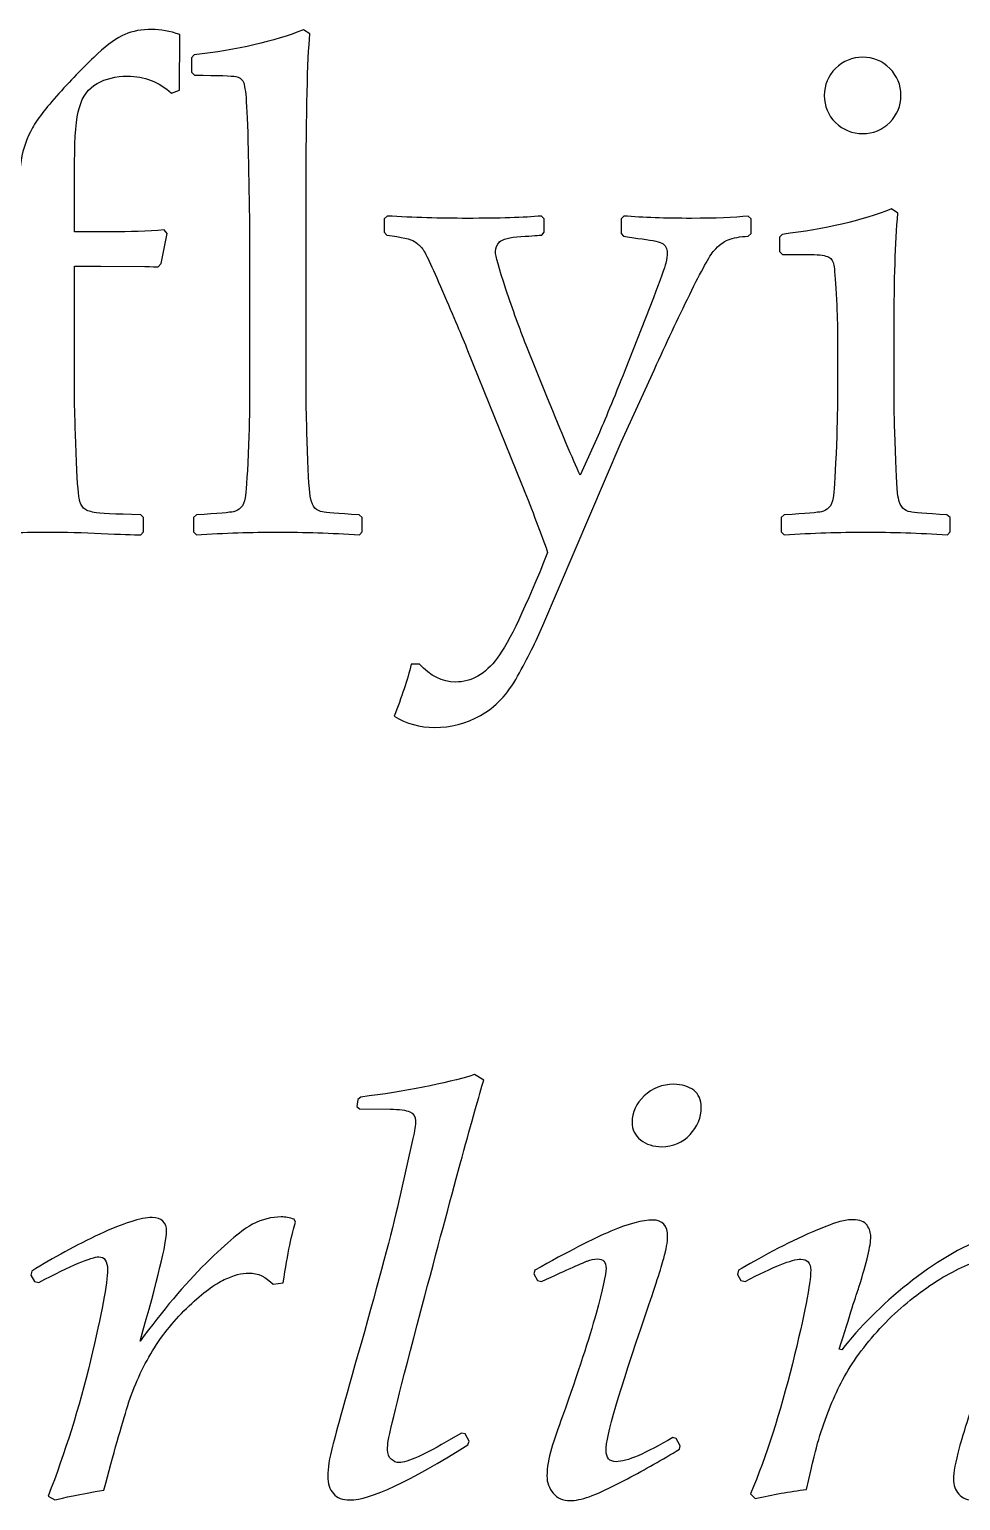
# Model space of a CAD drawing. Header units: millimetres. Extents: x -130 to 142, y -87 to 88.
# Drawn here: x 47.44 to 69.57, y 53.11 to 88.07 of the extents above; entities that cross this region are included whole.
import ezdxf

# ---------------------------------------------------------------- set-up
doc = ezdxf.new("R2010")
doc.units = ezdxf.units.MM
doc.header["$MEASUREMENT"] = 0
doc.layers.add('21', color=7, linetype='Continuous')

msp = doc.modelspace()

# ---------------------------------------------------------------- linework, layer by layer
at = {"layer": '21', "color": 250}
for points, knots in [([(50.0845, 76.5345), (50.0845, 76.5345), (50.1478, 76.4712), (50.1478, 76.4712), (50.1478, 76.4712), (50.1478, 76.4712), (50.1478, 76.1329), (50.1478, 76.1329), (50.1478, 76.1329), (50.1478, 76.1329), (50.0845, 76.0613), (50.0845, 76.0613), (50.0845, 76.0613), (49.9167, 76.0613), (49.6031, 76.0696), (49.141, 76.0916), (49.141, 76.0916), (48.7201, 76.1136), (48.2882, 76.1246), (47.8425, 76.1246), (47.8425, 76.1246), (47.2621, 76.1246), (46.6156, 76.1026), (45.9004, 76.0613), (45.9004, 76.0613), (45.9004, 76.0613), (45.8371, 76.1329), (45.8371, 76.1329), (45.8371, 76.1329), (45.8371, 76.1329), (45.8371, 76.4712), (45.8371, 76.4712), (45.8371, 76.4712), (45.8371, 76.4712), (45.9004, 76.5345), (45.9004, 76.5345), (45.9004, 76.5345), (46.4203, 76.5675), (46.7174, 76.5923), (46.7862, 76.6088), (46.7862, 76.6088), (46.8577, 76.6253), (46.9155, 76.6583), (46.965, 76.7078), (46.965, 76.7078), (47.0118, 76.7601), (47.0475, 76.8371), (47.064, 76.9416), (47.064, 76.9416), (47.0833, 77.0462), (47.1053, 77.3928), (47.1301, 77.9815), (47.1301, 77.9815), (47.1548, 78.5702), (47.1658, 79.0158), (47.1658, 79.3156), (47.1658, 79.3156), (47.1658, 79.3156), (47.1658, 82.4269), (47.1658, 82.4269), (47.1658, 82.4269), (47.1658, 82.4269), (46.126, 82.3719), (46.126, 82.3719), (46.126, 82.3719), (46.126, 82.3719), (46.0545, 82.4352), (46.0545, 82.4352), (46.0545, 82.4352), (46.0545, 82.4352), (46.0545, 82.636), (46.0545, 82.636), (46.0545, 82.636), (46.0545, 82.636), (46.1095, 82.7185), (46.1095, 82.7185), (46.1095, 82.7185), (46.1095, 82.7185), (47.1658, 83.2577), (47.1658, 83.2577), (47.1658, 83.2577), (47.1658, 83.2577), (47.1658, 83.7418), (47.1658, 83.7418), (47.1658, 83.7418), (47.1658, 84.2783), (47.1906, 84.6854), (47.2373, 84.9605), (47.2373, 84.9605), (47.2869, 85.2383), (47.3776, 85.4942), (47.5069, 85.728), (47.5069, 85.728), (47.639, 85.9618), (47.87, 86.2562), (48.1974, 86.6138), (48.1974, 86.6138), (48.5248, 86.9714), (48.8136, 87.263), (49.0584, 87.4913), (49.0584, 87.4913), (49.306, 87.7196), (49.5206, 87.8737), (49.7049, 87.9507), (49.7049, 87.9507), (49.8865, 88.0305), (50.101, 88.069), (50.3486, 88.069), (50.3486, 88.069), (50.5522, 88.069), (50.775, 88.0277), (51.0088, 87.948), (51.0088, 87.948), (51.0088, 87.948), (51.0033, 86.6248), (51.0033, 86.6248), (51.0033, 86.6248), (51.0033, 86.6248), (50.8163, 86.5533), (50.8163, 86.5533), (50.8163, 86.5533), (50.5164, 86.8228), (50.167, 86.9576), (49.7682, 86.9576), (49.7682, 86.9576), (49.4903, 86.9576), (49.2482, 86.8999), (49.0447, 86.7843), (49.0447, 86.7843), (48.8384, 86.6688), (48.7008, 86.479), (48.6238, 86.2177), (48.6238, 86.2177), (48.5495, 85.9591), (48.511, 85.5272), (48.511, 84.9247), (48.511, 84.9247), (48.511, 84.9247), (48.511, 83.2577), (48.511, 83.2577), (48.511, 83.2577), (48.511, 83.2577), (49.3748, 83.2577), (49.3748, 83.2577), (49.3748, 83.2577), (49.8204, 83.2577), (50.2413, 83.2742), (50.6402, 83.3044), (50.6402, 83.3044), (50.6402, 83.3044), (50.7117, 83.2164), (50.7117, 83.2164), (50.7117, 83.2164), (50.7117, 83.2164), (50.5659, 82.5067), (50.5659, 82.5067), (50.5659, 82.5067), (50.5659, 82.5067), (50.4944, 82.4269), (50.4944, 82.4269), (50.4944, 82.4269), (50.3321, 82.4324), (50.2276, 82.4352), (50.1808, 82.4352), (50.1808, 82.4352), (50.1808, 82.4352), (49.1327, 82.4434), (49.1327, 82.4434), (49.1327, 82.4434), (49.1327, 82.4434), (48.511, 82.4434), (48.511, 82.4434), (48.511, 82.4434), (48.511, 82.4434), (48.511, 79.1946), (48.511, 79.1946), (48.511, 79.1946), (48.511, 79.024), (48.5248, 78.6307), (48.5468, 78.0145), (48.5468, 78.0145), (48.5715, 77.3983), (48.5963, 77.0379), (48.6155, 76.9306), (48.6155, 76.9306), (48.6375, 76.8233), (48.6733, 76.7463), (48.7256, 76.6968), (48.7256, 76.6968), (48.7751, 76.6473), (48.8604, 76.6143), (48.9759, 76.5923), (48.9759, 76.5923), (49.0914, 76.5702), (49.4601, 76.551), (50.0845, 76.5345)], [0, 0, 0, 0, 0.02, 0.02, 0.02, 0.02, 0.04, 0.04, 0.04, 0.04, 0.06, 0.06, 0.06, 0.06, 0.08, 0.08, 0.08, 0.08, 0.1, 0.1, 0.1, 0.1, 0.12, 0.12, 0.12, 0.12, 0.14, 0.14, 0.14, 0.14, 0.16, 0.16, 0.16, 0.16, 0.18, 0.18, 0.18, 0.18, 0.2, 0.2, 0.2, 0.2, 0.22, 0.22, 0.22, 0.22, 0.24, 0.24, 0.24, 0.24, 0.26, 0.26, 0.26, 0.26, 0.28, 0.28, 0.28, 0.28, 0.3, 0.3, 0.3, 0.3, 0.32, 0.32, 0.32, 0.32, 0.34, 0.34, 0.34, 0.34, 0.36, 0.36, 0.36, 0.36, 0.38, 0.38, 0.38, 0.38, 0.4, 0.4, 0.4, 0.4, 0.42, 0.42, 0.42, 0.42, 0.44, 0.44, 0.44, 0.44, 0.46, 0.46, 0.46, 0.46, 0.48, 0.48, 0.48, 0.48, 0.5, 0.5, 0.5, 0.5, 0.52, 0.52, 0.52, 0.52, 0.54, 0.54, 0.54, 0.54, 0.56, 0.56, 0.56, 0.56, 0.58, 0.58, 0.58, 0.58, 0.6, 0.6, 0.6, 0.6, 0.62, 0.62, 0.62, 0.62, 0.64, 0.64, 0.64, 0.64, 0.66, 0.66, 0.66, 0.66, 0.68, 0.68, 0.68, 0.68, 0.7, 0.7, 0.7, 0.7, 0.72, 0.72, 0.72, 0.72, 0.74, 0.74, 0.74, 0.74, 0.76, 0.76, 0.76, 0.76, 0.78, 0.78, 0.78, 0.78, 0.8, 0.8, 0.8, 0.8, 0.82, 0.82, 0.82, 0.82, 0.84, 0.84, 0.84, 0.84, 0.86, 0.86, 0.86, 0.86, 0.88, 0.88, 0.88, 0.88, 0.9, 0.9, 0.9, 0.9, 0.92, 0.92, 0.92, 0.92, 0.94, 0.94, 0.94, 0.94, 0.96, 0.96, 0.96, 0.96, 1, 1, 1, 1]), ([(53.9523, 88.0608), (53.9523, 88.0608), (54.1036, 87.9645), (54.1036, 87.9645), (54.1036, 87.9645), (54.0458, 87.3455), (54.0156, 86.1076), (54.0156, 84.248), (54.0156, 84.248), (54.0156, 84.248), (54.0156, 79.1946), (54.0156, 79.1946), (54.0156, 79.1946), (54.0156, 79.0763), (54.0266, 78.6967), (54.0486, 78.0557), (54.0486, 78.0557), (54.0706, 77.412), (54.0926, 77.0379), (54.1173, 76.9306), (54.1173, 76.9306), (54.1421, 76.8233), (54.1779, 76.7463), (54.2246, 76.6968), (54.2246, 76.6968), (54.2741, 76.6473), (54.3319, 76.617), (54.4034, 76.6033), (54.4034, 76.6033), (54.4722, 76.5895), (54.7638, 76.5675), (55.2727, 76.5345), (55.2727, 76.5345), (55.2727, 76.5345), (55.347, 76.4712), (55.347, 76.4712), (55.347, 76.4712), (55.347, 76.4712), (55.347, 76.1329), (55.347, 76.1329), (55.347, 76.1329), (55.347, 76.1329), (55.281, 76.0613), (55.281, 76.0613), (55.281, 76.0613), (54.6098, 76.1026), (53.9633, 76.1246), (53.3388, 76.1246), (53.3388, 76.1246), (52.7199, 76.1246), (52.0762, 76.1026), (51.405, 76.0613), (51.405, 76.0613), (51.405, 76.0613), (51.3334, 76.1329), (51.3334, 76.1329), (51.3334, 76.1329), (51.3334, 76.1329), (51.3334, 76.4712), (51.3334, 76.4712), (51.3334, 76.4712), (51.3334, 76.4712), (51.405, 76.5345), (51.405, 76.5345), (51.405, 76.5345), (51.9249, 76.5675), (52.2192, 76.5923), (52.288, 76.6088), (52.288, 76.6088), (52.354, 76.6253), (52.4145, 76.6583), (52.464, 76.7078), (52.464, 76.7078), (52.5163, 76.7601), (52.5493, 76.8371), (52.5686, 76.9416), (52.5686, 76.9416), (52.5878, 77.0462), (52.6098, 77.3928), (52.6346, 77.9815), (52.6346, 77.9815), (52.6594, 78.5702), (52.6704, 79.0158), (52.6704, 79.3156), (52.6704, 79.3156), (52.6704, 79.3156), (52.6704, 83.4915), (52.6704, 83.4915), (52.6704, 83.4915), (52.6704, 83.4915), (52.6374, 85.1998), (52.6374, 85.1998), (52.6374, 85.1998), (52.6209, 85.7968), (52.6043, 86.2094), (52.5851, 86.4405), (52.5851, 86.4405), (52.5658, 86.6716), (52.5411, 86.8091), (52.5081, 86.8504), (52.5081, 86.8504), (52.4778, 86.8944), (52.42, 86.9274), (52.3403, 86.9494), (52.3403, 86.9494), (52.2577, 86.9686), (51.9331, 86.9797), (51.3637, 86.9797), (51.3637, 86.9797), (51.3637, 86.9797), (51.2922, 87.0539), (51.2922, 87.0539), (51.2922, 87.0539), (51.2922, 87.0539), (51.2922, 87.3923), (51.2922, 87.3923), (51.2922, 87.3923), (51.2922, 87.3923), (51.3554, 87.4638), (51.3554, 87.4638), (51.3554, 87.4638), (52.3815, 87.5821), (53.2481, 87.7802), (53.9523, 88.0608)], [0, 0, 0, 0, 0.03125, 0.03125, 0.03125, 0.03125, 0.0625, 0.0625, 0.0625, 0.0625, 0.09375, 0.09375, 0.09375, 0.09375, 0.125, 0.125, 0.125, 0.125, 0.15625, 0.15625, 0.15625, 0.15625, 0.1875, 0.1875, 0.1875, 0.1875, 0.21875, 0.21875, 0.21875, 0.21875, 0.25, 0.25, 0.25, 0.25, 0.28125, 0.28125, 0.28125, 0.28125, 0.3125, 0.3125, 0.3125, 0.3125, 0.34375, 0.34375, 0.34375, 0.34375, 0.375, 0.375, 0.375, 0.375, 0.40625, 0.40625, 0.40625, 0.40625, 0.4375, 0.4375, 0.4375, 0.4375, 0.46875, 0.46875, 0.46875, 0.46875, 0.5, 0.5, 0.5, 0.5, 0.53125, 0.53125, 0.53125, 0.53125, 0.5625, 0.5625, 0.5625, 0.5625, 0.59375, 0.59375, 0.59375, 0.59375, 0.625, 0.625, 0.625, 0.625, 0.65625, 0.65625, 0.65625, 0.65625, 0.6875, 0.6875, 0.6875, 0.6875, 0.71875, 0.71875, 0.71875, 0.71875, 0.75, 0.75, 0.75, 0.75, 0.78125, 0.78125, 0.78125, 0.78125, 0.8125, 0.8125, 0.8125, 0.8125, 0.84375, 0.84375, 0.84375, 0.84375, 0.875, 0.875, 0.875, 0.875, 0.90625, 0.90625, 0.90625, 0.90625, 0.9375, 0.9375, 0.9375, 0.9375, 1, 1, 1, 1]), ([(67.242, 87.4088), (67.495, 87.4088), (67.7096, 87.318), (67.8857, 87.142), (67.8857, 87.142), (68.0645, 86.9631), (68.1525, 86.7486), (68.1525, 86.4982), (68.1525, 86.4982), (68.1525, 86.2507), (68.0645, 86.0388), (67.8857, 85.86), (67.8857, 85.86), (67.7096, 85.684), (67.495, 85.5932), (67.242, 85.5932), (67.242, 85.5932), (66.9944, 85.5932), (66.7798, 85.6812), (66.601, 85.8573), (66.601, 85.8573), (66.4194, 86.0306), (66.3314, 86.2452), (66.3314, 86.4982), (66.3314, 86.4982), (66.3314, 86.7486), (66.4194, 86.9631), (66.601, 87.142), (66.601, 87.142), (66.7798, 87.318), (66.9944, 87.4088), (67.242, 87.4088)], [0, 0, 0, 0, 0.1111111, 0.1111111, 0.1111111, 0.1111111, 0.2222222, 0.2222222, 0.2222222, 0.2222222, 0.3333333, 0.3333333, 0.3333333, 0.3333333, 0.4444444, 0.4444444, 0.4444444, 0.4444444, 0.5555556, 0.5555556, 0.5555556, 0.5555556, 0.6666667, 0.6666667, 0.6666667, 0.6666667, 0.7777778, 0.7777778, 0.7777778, 0.7777778, 1, 1, 1, 1]), ([(56.1035, 71.7479), (56.2851, 72.1991), (56.4226, 72.6145), (56.5134, 72.9886), (56.5134, 72.9886), (56.5134, 72.9886), (56.7087, 72.9886), (56.7087, 72.9886), (56.7087, 72.9886), (56.9701, 72.7052), (57.2561, 72.5622), (57.5615, 72.5622), (57.5615, 72.5622), (57.9439, 72.5622), (58.274, 72.752), (58.5573, 73.1316), (58.5573, 73.1316), (58.8407, 73.5085), (59.2395, 74.3475), (59.754, 75.6404), (59.754, 75.6404), (59.5504, 76.2154), (59.3441, 76.7601), (59.1323, 77.269), (59.1323, 77.269), (59.1323, 77.269), (57.8531, 80.4435), (57.8531, 80.4435), (57.8531, 80.4435), (57.7183, 80.7709), (57.5175, 81.2413), (57.2561, 81.852), (57.2561, 81.852), (56.9921, 82.4599), (56.8353, 82.7955), (56.783, 82.8588), (56.783, 82.8588), (56.7335, 82.9193), (56.6675, 82.9771), (56.5877, 83.0321), (56.5877, 83.0321), (56.5052, 83.0844), (56.2878, 83.1366), (55.933, 83.1834), (55.933, 83.1834), (55.933, 83.1834), (55.8697, 83.2494), (55.8697, 83.2494), (55.8697, 83.2494), (55.8697, 83.2494), (55.8697, 83.5713), (55.8697, 83.5713), (55.8697, 83.5713), (55.8697, 83.5713), (55.9412, 83.6346), (55.9412, 83.6346), (55.9412, 83.6346), (56.5602, 83.5988), (57.1929, 83.5795), (57.8448, 83.5795), (57.8448, 83.5795), (58.6068, 83.5795), (59.1955, 83.5988), (59.6082, 83.6346), (59.6082, 83.6346), (59.6082, 83.6346), (59.6742, 83.5713), (59.6742, 83.5713), (59.6742, 83.5713), (59.6742, 83.5713), (59.6742, 83.2494), (59.6742, 83.2494), (59.6742, 83.2494), (59.6742, 83.2494), (59.6164, 83.1834), (59.6164, 83.1834), (59.6164, 83.1834), (59.5586, 83.1779), (59.3936, 83.1669), (59.1213, 83.1476), (59.1213, 83.1476), (58.8489, 83.1284), (58.6811, 83.0871), (58.6123, 83.0184), (58.6123, 83.0184), (58.5463, 82.9523), (58.5133, 82.8753), (58.5133, 82.79), (58.5133, 82.79), (58.5133, 82.6993), (58.5958, 82.4022), (58.7636, 81.8987), (58.7636, 81.8987), (58.9287, 81.3981), (59.091, 80.9524), (59.245, 80.5646), (59.245, 80.5646), (59.245, 80.5646), (59.754, 79.3074), (59.754, 79.3074), (59.754, 79.3074), (60.0868, 78.4794), (60.3454, 77.8714), (60.527, 77.478), (60.527, 77.478), (60.527, 77.478), (60.9561, 78.4216), (60.9561, 78.4216), (60.9561, 78.4216), (61.1047, 78.7655), (61.3192, 79.2854), (61.5998, 79.9841), (61.5998, 79.9841), (61.5998, 79.9841), (62.2683, 81.6924), (62.2683, 81.6924), (62.2683, 81.6924), (62.4416, 82.1353), (62.5379, 82.4077), (62.5626, 82.5149), (62.5626, 82.5149), (62.5874, 82.6222), (62.5984, 82.702), (62.5984, 82.7488), (62.5984, 82.7488), (62.5984, 82.8671), (62.5571, 82.9468), (62.4691, 82.9908), (62.4691, 82.9908), (62.3838, 83.0349), (62.194, 83.0706), (61.8969, 83.1036), (61.8969, 83.1036), (61.8969, 83.1036), (61.5586, 83.1531), (61.5586, 83.1531), (61.5586, 83.1531), (61.5586, 83.1531), (61.5035, 83.2164), (61.5035, 83.2164), (61.5035, 83.2164), (61.5035, 83.2164), (61.5035, 83.5713), (61.5035, 83.5713), (61.5035, 83.5713), (61.5035, 83.5713), (61.5668, 83.6346), (61.5668, 83.6346), (61.5668, 83.6346), (62.018, 83.5988), (62.5544, 83.5795), (63.1706, 83.5795), (63.1706, 83.5795), (63.7345, 83.5795), (64.1857, 83.5988), (64.524, 83.6346), (64.524, 83.6346), (64.524, 83.6346), (64.59, 83.5713), (64.59, 83.5713), (64.59, 83.5713), (64.59, 83.5713), (64.59, 83.2164), (64.59, 83.2164), (64.59, 83.2164), (64.59, 83.2164), (64.524, 83.1531), (64.524, 83.1531), (64.524, 83.1531), (64.326, 83.1476), (64.1664, 83.1201), (64.0481, 83.0706), (64.0481, 83.0706), (63.9326, 83.0239), (63.8198, 82.9386), (63.7098, 82.8148), (63.7098, 82.8148), (63.6025, 82.691), (63.4099, 82.3416), (63.1321, 81.7694), (63.1321, 81.7694), (62.8515, 81.1973), (62.5709, 80.6058), (62.293, 79.9924), (62.293, 79.9924), (62.293, 79.9924), (61.5035, 78.2593), (61.5035, 78.2593), (61.5035, 78.2593), (61.5035, 78.2593), (59.6412, 73.9074), (59.6412, 73.9074), (59.6412, 73.9074), (59.4789, 73.5333), (59.2808, 73.1289), (59.0415, 72.6997), (59.0415, 72.6997), (58.8022, 72.2706), (58.5078, 71.9597), (58.1612, 71.7699), (58.1612, 71.7699), (57.8146, 71.5774), (57.4487, 71.4838), (57.0608, 71.4811), (57.0608, 71.4811), (56.7225, 71.4838), (56.4034, 71.5719), (56.1035, 71.7479)], [0, 0, 0, 0, 0.0188679, 0.0188679, 0.0188679, 0.0188679, 0.0377358, 0.0377358, 0.0377358, 0.0377358, 0.0566038, 0.0566038, 0.0566038, 0.0566038, 0.0754717, 0.0754717, 0.0754717, 0.0754717, 0.0943396, 0.0943396, 0.0943396, 0.0943396, 0.1132075, 0.1132075, 0.1132075, 0.1132075, 0.1320755, 0.1320755, 0.1320755, 0.1320755, 0.1509434, 0.1509434, 0.1509434, 0.1509434, 0.1698113, 0.1698113, 0.1698113, 0.1698113, 0.1886792, 0.1886792, 0.1886792, 0.1886792, 0.2075472, 0.2075472, 0.2075472, 0.2075472, 0.2264151, 0.2264151, 0.2264151, 0.2264151, 0.245283, 0.245283, 0.245283, 0.245283, 0.2641509, 0.2641509, 0.2641509, 0.2641509, 0.2830189, 0.2830189, 0.2830189, 0.2830189, 0.3018868, 0.3018868, 0.3018868, 0.3018868, 0.3207547, 0.3207547, 0.3207547, 0.3207547, 0.3396226, 0.3396226, 0.3396226, 0.3396226, 0.3584906, 0.3584906, 0.3584906, 0.3584906, 0.3773585, 0.3773585, 0.3773585, 0.3773585, 0.3962264, 0.3962264, 0.3962264, 0.3962264, 0.4150943, 0.4150943, 0.4150943, 0.4150943, 0.4339623, 0.4339623, 0.4339623, 0.4339623, 0.4528302, 0.4528302, 0.4528302, 0.4528302, 0.4716981, 0.4716981, 0.4716981, 0.4716981, 0.490566, 0.490566, 0.490566, 0.490566, 0.509434, 0.509434, 0.509434, 0.509434, 0.5283019, 0.5283019, 0.5283019, 0.5283019, 0.5471698, 0.5471698, 0.5471698, 0.5471698, 0.5660377, 0.5660377, 0.5660377, 0.5660377, 0.5849057, 0.5849057, 0.5849057, 0.5849057, 0.6037736, 0.6037736, 0.6037736, 0.6037736, 0.6226415, 0.6226415, 0.6226415, 0.6226415, 0.6415094, 0.6415094, 0.6415094, 0.6415094, 0.6603774, 0.6603774, 0.6603774, 0.6603774, 0.6792453, 0.6792453, 0.6792453, 0.6792453, 0.6981132, 0.6981132, 0.6981132, 0.6981132, 0.7169811, 0.7169811, 0.7169811, 0.7169811, 0.7358491, 0.7358491, 0.7358491, 0.7358491, 0.754717, 0.754717, 0.754717, 0.754717, 0.7735849, 0.7735849, 0.7735849, 0.7735849, 0.7924528, 0.7924528, 0.7924528, 0.7924528, 0.8113208, 0.8113208, 0.8113208, 0.8113208, 0.8301887, 0.8301887, 0.8301887, 0.8301887, 0.8490566, 0.8490566, 0.8490566, 0.8490566, 0.8679245, 0.8679245, 0.8679245, 0.8679245, 0.8867925, 0.8867925, 0.8867925, 0.8867925, 0.9056604, 0.9056604, 0.9056604, 0.9056604, 0.9245283, 0.9245283, 0.9245283, 0.9245283, 0.9433962, 0.9433962, 0.9433962, 0.9433962, 0.9622642, 0.9622642, 0.9622642, 0.9622642, 1, 1, 1, 1]), ([(67.9269, 83.8051), (67.9269, 83.8051), (68.0782, 83.7006), (68.0782, 83.7006), (68.0782, 83.7006), (68.0205, 82.9963), (67.9902, 82.1023), (67.9902, 81.0157), (67.9902, 81.0157), (67.9902, 81.0157), (67.9902, 79.1946), (67.9902, 79.1946), (67.9902, 79.1946), (67.9902, 79.0763), (68.0012, 78.6967), (68.0232, 78.0557), (68.0232, 78.0557), (68.0452, 77.412), (68.0672, 77.0379), (68.092, 76.9306), (68.092, 76.9306), (68.1167, 76.8233), (68.1525, 76.7463), (68.1993, 76.6968), (68.1993, 76.6968), (68.2488, 76.6473), (68.3066, 76.617), (68.3781, 76.6033), (68.3781, 76.6033), (68.4469, 76.5895), (68.7384, 76.5675), (69.2474, 76.5345), (69.2474, 76.5345), (69.2474, 76.5345), (69.3216, 76.4712), (69.3216, 76.4712), (69.3216, 76.4712), (69.3216, 76.4712), (69.3216, 76.1329), (69.3216, 76.1329), (69.3216, 76.1329), (69.3216, 76.1329), (69.2556, 76.0613), (69.2556, 76.0613), (69.2556, 76.0613), (68.5844, 76.1026), (67.9379, 76.1246), (67.3135, 76.1246), (67.3135, 76.1246), (66.6973, 76.1246), (66.0508, 76.1026), (65.3796, 76.0613), (65.3796, 76.0613), (65.3796, 76.0613), (65.3081, 76.1329), (65.3081, 76.1329), (65.3081, 76.1329), (65.3081, 76.1329), (65.3081, 76.4712), (65.3081, 76.4712), (65.3081, 76.4712), (65.3081, 76.4712), (65.3796, 76.5345), (65.3796, 76.5345), (65.3796, 76.5345), (65.8995, 76.5675), (66.1939, 76.5923), (66.2626, 76.6088), (66.2626, 76.6088), (66.3287, 76.6253), (66.3892, 76.6583), (66.4387, 76.7078), (66.4387, 76.7078), (66.491, 76.7601), (66.5267, 76.8371), (66.5432, 76.9416), (66.5432, 76.9416), (66.5625, 77.0462), (66.5845, 77.3928), (66.6093, 77.9815), (66.6093, 77.9815), (66.634, 78.5702), (66.645, 79.0158), (66.645, 79.3156), (66.645, 79.3156), (66.645, 79.3156), (66.645, 80.9029), (66.645, 80.9029), (66.645, 80.9029), (66.645, 81.1175), (66.634, 81.4118), (66.612, 81.7832), (66.612, 81.7832), (66.59, 82.1518), (66.5735, 82.3801), (66.5597, 82.4682), (66.5597, 82.4682), (66.546, 82.5535), (66.5047, 82.6167), (66.4359, 82.658), (66.4359, 82.658), (66.3644, 82.6965), (66.2269, 82.7185), (66.0151, 82.7185), (66.0151, 82.7185), (66.0151, 82.7185), (65.3383, 82.724), (65.3383, 82.724), (65.3383, 82.724), (65.3383, 82.724), (65.2668, 82.79), (65.2668, 82.79), (65.2668, 82.79), (65.2668, 82.79), (65.2668, 83.1366), (65.2668, 83.1366), (65.2668, 83.1366), (65.2668, 83.1366), (65.3301, 83.1999), (65.3301, 83.1999), (65.3301, 83.1999), (66.3589, 83.3237), (67.2227, 83.5245), (67.9269, 83.8051)], [0, 0, 0, 0, 0.03125, 0.03125, 0.03125, 0.03125, 0.0625, 0.0625, 0.0625, 0.0625, 0.09375, 0.09375, 0.09375, 0.09375, 0.125, 0.125, 0.125, 0.125, 0.15625, 0.15625, 0.15625, 0.15625, 0.1875, 0.1875, 0.1875, 0.1875, 0.21875, 0.21875, 0.21875, 0.21875, 0.25, 0.25, 0.25, 0.25, 0.28125, 0.28125, 0.28125, 0.28125, 0.3125, 0.3125, 0.3125, 0.3125, 0.34375, 0.34375, 0.34375, 0.34375, 0.375, 0.375, 0.375, 0.375, 0.40625, 0.40625, 0.40625, 0.40625, 0.4375, 0.4375, 0.4375, 0.4375, 0.46875, 0.46875, 0.46875, 0.46875, 0.5, 0.5, 0.5, 0.5, 0.53125, 0.53125, 0.53125, 0.53125, 0.5625, 0.5625, 0.5625, 0.5625, 0.59375, 0.59375, 0.59375, 0.59375, 0.625, 0.625, 0.625, 0.625, 0.65625, 0.65625, 0.65625, 0.65625, 0.6875, 0.6875, 0.6875, 0.6875, 0.71875, 0.71875, 0.71875, 0.71875, 0.75, 0.75, 0.75, 0.75, 0.78125, 0.78125, 0.78125, 0.78125, 0.8125, 0.8125, 0.8125, 0.8125, 0.84375, 0.84375, 0.84375, 0.84375, 0.875, 0.875, 0.875, 0.875, 0.90625, 0.90625, 0.90625, 0.90625, 0.9375, 0.9375, 0.9375, 0.9375, 1, 1, 1, 1]), ([(58.0156, 63.2337), (58.0156, 63.2337), (58.2391, 63.105), (58.2391, 63.105), (58.2391, 63.105), (58.0156, 62.3742), (57.5483, 60.6622), (56.837, 57.9758), (56.837, 57.9758), (56.3255, 56.0546), (56.0345, 54.9079), (55.967, 54.5334), (55.967, 54.5334), (55.9552, 54.4529), (55.9494, 54.3817), (55.9494, 54.3196), (55.9494, 54.3196), (55.9494, 54.2254), (55.9788, 54.1496), (56.0345, 54.0967), (56.0345, 54.0967), (56.0934, 54.0439), (56.1552, 54.0163), (56.2256, 54.0163), (56.2256, 54.0163), (56.4138, 54.0163), (56.8252, 54.2024), (57.4572, 54.5747), (57.4572, 54.5747), (57.4572, 54.5747), (57.707, 54.7172), (57.707, 54.7172), (57.707, 54.7172), (57.707, 54.7172), (57.7923, 54.6965), (57.7923, 54.6965), (57.7923, 54.6965), (57.7923, 54.6965), (57.8863, 54.5219), (57.8863, 54.5219), (57.8863, 54.5219), (57.8863, 54.5219), (57.8599, 54.4391), (57.8599, 54.4391), (57.8599, 54.4391), (56.4725, 53.5659), (55.5349, 53.127), (55.0529, 53.127), (55.0529, 53.127), (54.8824, 53.127), (54.7501, 53.1775), (54.662, 53.2786), (54.662, 53.2786), (54.5737, 53.3798), (54.5297, 53.5176), (54.5297, 53.6923), (54.5297, 53.6923), (54.5297, 53.8807), (54.5649, 54.1197), (54.6414, 54.4093), (54.6414, 54.4093), (54.7148, 54.6988), (54.9677, 55.6042), (55.3997, 57.1255), (55.3997, 57.1255), (55.8053, 58.5756), (56.0904, 59.6579), (56.2521, 60.3726), (56.2521, 60.3726), (56.2521, 60.3726), (56.5519, 61.717), (56.5519, 61.717), (56.5519, 61.717), (56.5931, 61.8985), (56.6137, 62.0364), (56.6137, 62.1352), (56.6137, 62.1352), (56.6137, 62.2386), (56.5696, 62.3098), (56.4784, 62.3512), (56.4784, 62.3512), (56.3902, 62.3903), (56.2345, 62.411), (56.0111, 62.411), (56.0111, 62.411), (56.0111, 62.411), (55.285, 62.4179), (55.285, 62.4179), (55.285, 62.4179), (55.285, 62.4179), (55.2175, 62.473), (55.2175, 62.473), (55.2175, 62.473), (55.2175, 62.473), (55.244, 62.6408), (55.244, 62.6408), (55.244, 62.6408), (55.244, 62.6408), (55.3115, 62.7005), (55.3115, 62.7005), (55.3115, 62.7005), (56.3902, 62.8361), (57.2926, 63.013), (58.0156, 63.2337)], [0, 0, 0, 0, 0.037037, 0.037037, 0.037037, 0.037037, 0.0740741, 0.0740741, 0.0740741, 0.0740741, 0.1111111, 0.1111111, 0.1111111, 0.1111111, 0.1481481, 0.1481481, 0.1481481, 0.1481481, 0.1851852, 0.1851852, 0.1851852, 0.1851852, 0.2222222, 0.2222222, 0.2222222, 0.2222222, 0.2592593, 0.2592593, 0.2592593, 0.2592593, 0.2962963, 0.2962963, 0.2962963, 0.2962963, 0.3333333, 0.3333333, 0.3333333, 0.3333333, 0.3703704, 0.3703704, 0.3703704, 0.3703704, 0.4074074, 0.4074074, 0.4074074, 0.4074074, 0.4444444, 0.4444444, 0.4444444, 0.4444444, 0.4814815, 0.4814815, 0.4814815, 0.4814815, 0.5185185, 0.5185185, 0.5185185, 0.5185185, 0.5555556, 0.5555556, 0.5555556, 0.5555556, 0.5925926, 0.5925926, 0.5925926, 0.5925926, 0.6296296, 0.6296296, 0.6296296, 0.6296296, 0.6666667, 0.6666667, 0.6666667, 0.6666667, 0.7037037, 0.7037037, 0.7037037, 0.7037037, 0.7407407, 0.7407407, 0.7407407, 0.7407407, 0.7777778, 0.7777778, 0.7777778, 0.7777778, 0.8148148, 0.8148148, 0.8148148, 0.8148148, 0.8518519, 0.8518519, 0.8518519, 0.8518519, 0.8888889, 0.8888889, 0.8888889, 0.8888889, 0.9259259, 0.9259259, 0.9259259, 0.9259259, 1, 1, 1, 1]), ([(61.7632, 62.1007), (61.7632, 62.3397), (61.8573, 62.5488), (62.0513, 62.7304), (62.0513, 62.7304), (62.2424, 62.9119), (62.4775, 63.0038), (62.7537, 63.0038), (62.7537, 63.0038), (62.9478, 63.0038), (63.1065, 62.9556), (63.227, 62.8614), (63.227, 62.8614), (63.3475, 62.7672), (63.4063, 62.6339), (63.4063, 62.4592), (63.4063, 62.4592), (63.4063, 62.2156), (63.318, 61.9996), (63.1389, 61.8089), (63.1389, 61.8089), (62.9625, 61.6181), (62.739, 61.5216), (62.4686, 61.5216), (62.4686, 61.5216), (62.2687, 61.5216), (62.0984, 61.5768), (61.963, 61.6848), (61.963, 61.6848), (61.8308, 61.7928), (61.7632, 61.9307), (61.7632, 62.1007)], [0, 0, 0, 0, 0.1111111, 0.1111111, 0.1111111, 0.1111111, 0.2222222, 0.2222222, 0.2222222, 0.2222222, 0.3333333, 0.3333333, 0.3333333, 0.3333333, 0.4444444, 0.4444444, 0.4444444, 0.4444444, 0.5555556, 0.5555556, 0.5555556, 0.5555556, 0.6666667, 0.6666667, 0.6666667, 0.6666667, 0.7777778, 0.7777778, 0.7777778, 0.7777778, 1, 1, 1, 1]), ([(48.0368, 53.127), (48.0368, 53.127), (47.881, 53.2212), (47.881, 53.2212), (47.881, 53.2212), (48.2837, 54.2484), (48.6188, 55.3239), (48.8892, 56.443), (48.8892, 56.443), (49.1567, 57.5621), (49.2919, 58.2814), (49.2919, 58.6009), (49.2919, 58.6009), (49.2919, 58.8031), (49.2243, 58.9042), (49.0861, 58.9042), (49.0861, 58.9042), (48.9127, 58.9042), (48.4365, 58.702), (47.6577, 58.2975), (47.6577, 58.2975), (47.6577, 58.2975), (47.5547, 58.3182), (47.5547, 58.3182), (47.5547, 58.3182), (47.5547, 58.3182), (47.4666, 58.4653), (47.4666, 58.4653), (47.4666, 58.4653), (47.4666, 58.4653), (47.4931, 58.5664), (47.4931, 58.5664), (47.4931, 58.5664), (48.0045, 58.8858), (48.5424, 59.1777), (49.1067, 59.4419), (49.1067, 59.4419), (49.674, 59.7062), (50.0884, 59.8395), (50.3529, 59.8395), (50.3529, 59.8395), (50.5822, 59.8395), (50.6968, 59.7269), (50.6968, 59.504), (50.6968, 59.504), (50.6968, 59.242), (50.4882, 58.3733), (50.0678, 56.898), (50.0678, 56.898), (50.6028, 57.6288), (51.123, 58.247), (51.6345, 58.7525), (51.6345, 58.7525), (52.1459, 59.2581), (52.5163, 59.566), (52.7425, 59.6809), (52.7425, 59.6809), (52.9689, 59.7958), (53.1952, 59.8533), (53.4186, 59.8533), (53.4186, 59.8533), (53.5215, 59.8533), (53.6243, 59.8349), (53.7273, 59.7981), (53.7273, 59.7981), (53.7273, 59.7981), (53.7624, 59.7246), (53.7624, 59.7246), (53.7624, 59.7246), (53.6773, 59.4787), (53.5774, 59.0007), (53.4685, 58.2906), (53.4685, 58.2906), (53.4685, 58.2906), (53.2276, 58.2516), (53.2276, 58.2516), (53.2276, 58.2516), (53.0629, 58.4308), (52.8689, 58.5204), (52.6515, 58.5204), (52.6515, 58.5204), (52.4898, 58.5204), (52.2958, 58.4676), (52.0695, 58.3642), (52.0695, 58.3642), (51.8431, 58.2607), (51.5639, 58.0539), (51.2319, 57.7391), (51.2319, 57.7391), (50.8968, 57.4243), (50.6087, 57.0681), (50.3647, 56.6728), (50.3647, 56.6728), (50.1208, 56.2753), (49.9238, 55.8409), (49.7739, 55.3698), (49.7739, 55.3698), (49.6269, 54.8987), (49.436, 54.23), (49.2066, 53.3637), (49.2066, 53.3637), (48.6276, 53.2603), (48.2367, 53.1821), (48.0368, 53.127)], [0, 0, 0, 0, 0.037037, 0.037037, 0.037037, 0.037037, 0.0740741, 0.0740741, 0.0740741, 0.0740741, 0.1111111, 0.1111111, 0.1111111, 0.1111111, 0.1481481, 0.1481481, 0.1481481, 0.1481481, 0.1851852, 0.1851852, 0.1851852, 0.1851852, 0.2222222, 0.2222222, 0.2222222, 0.2222222, 0.2592593, 0.2592593, 0.2592593, 0.2592593, 0.2962963, 0.2962963, 0.2962963, 0.2962963, 0.3333333, 0.3333333, 0.3333333, 0.3333333, 0.3703704, 0.3703704, 0.3703704, 0.3703704, 0.4074074, 0.4074074, 0.4074074, 0.4074074, 0.4444444, 0.4444444, 0.4444444, 0.4444444, 0.4814815, 0.4814815, 0.4814815, 0.4814815, 0.5185185, 0.5185185, 0.5185185, 0.5185185, 0.5555556, 0.5555556, 0.5555556, 0.5555556, 0.5925926, 0.5925926, 0.5925926, 0.5925926, 0.6296296, 0.6296296, 0.6296296, 0.6296296, 0.6666667, 0.6666667, 0.6666667, 0.6666667, 0.7037037, 0.7037037, 0.7037037, 0.7037037, 0.7407407, 0.7407407, 0.7407407, 0.7407407, 0.7777778, 0.7777778, 0.7777778, 0.7777778, 0.8148148, 0.8148148, 0.8148148, 0.8148148, 0.8518519, 0.8518519, 0.8518519, 0.8518519, 0.8888889, 0.8888889, 0.8888889, 0.8888889, 0.9259259, 0.9259259, 0.9259259, 0.9259259, 1, 1, 1, 1]), ([(59.5147, 58.3458), (59.5147, 58.3458), (59.4295, 58.4997), (59.4295, 58.4997), (59.4295, 58.4997), (59.4295, 58.4997), (59.4529, 58.5871), (59.4529, 58.5871), (59.4529, 58.5871), (60.2348, 59.0283), (60.8373, 59.3362), (61.2576, 59.5132), (61.2576, 59.5132), (61.6809, 59.6901), (62.013, 59.7797), (62.2541, 59.7797), (62.2541, 59.7797), (62.4892, 59.7797), (62.6068, 59.6464), (62.6068, 59.3822), (62.6068, 59.3822), (62.6068, 59.2604), (62.5744, 59.088), (62.5157, 58.8674), (62.5157, 58.8674), (62.4539, 58.6445), (62.3099, 58.1964), (62.0807, 57.5231), (62.0807, 57.5231), (61.4546, 55.7099), (61.143, 54.6368), (61.143, 54.3059), (61.143, 54.3059), (61.143, 54.1266), (61.2223, 54.037), (61.384, 54.037), (61.384, 54.037), (61.631, 54.037), (62.0778, 54.2277), (62.7273, 54.6092), (62.7273, 54.6092), (62.7273, 54.6092), (62.8126, 54.5885), (62.8126, 54.5885), (62.8126, 54.5885), (62.8126, 54.5885), (62.9066, 54.4139), (62.9066, 54.4139), (62.9066, 54.4139), (62.9066, 54.4139), (62.8889, 54.3334), (62.8889, 54.3334), (62.8889, 54.3334), (62.4892, 54.0898), (62.0748, 53.8577), (61.6516, 53.6325), (61.6516, 53.6325), (61.2253, 53.4073), (60.9227, 53.2649), (60.7404, 53.2051), (60.7404, 53.2051), (60.5611, 53.1431), (60.4112, 53.1132), (60.2907, 53.1132), (60.2907, 53.1132), (60.1172, 53.1132), (59.982, 53.1729), (59.8851, 53.2878), (59.8851, 53.2878), (59.788, 53.405), (59.738, 53.5429), (59.738, 53.6992), (59.738, 53.6992), (59.738, 53.9014), (59.7733, 54.1174), (59.8469, 54.3495), (59.8469, 54.3495), (59.9173, 54.5793), (60.0056, 54.8367), (60.1084, 55.1194), (60.1084, 55.1194), (60.4816, 56.1604), (60.7463, 56.9739), (60.905, 57.5576), (60.905, 57.5576), (61.0637, 58.1412), (61.143, 58.4974), (61.143, 58.6284), (61.143, 58.6284), (61.143, 58.7801), (61.0754, 58.8559), (60.9431, 58.8559), (60.9431, 58.8559), (60.8579, 58.8559), (60.7756, 58.8398), (60.6933, 58.8054), (60.6933, 58.8054), (60.614, 58.7732), (60.2524, 58.61), (59.6087, 58.3182), (59.6087, 58.3182), (59.6087, 58.3182), (59.5147, 58.3458), (59.5147, 58.3458)], [0, 0, 0, 0, 0.037037, 0.037037, 0.037037, 0.037037, 0.0740741, 0.0740741, 0.0740741, 0.0740741, 0.1111111, 0.1111111, 0.1111111, 0.1111111, 0.1481481, 0.1481481, 0.1481481, 0.1481481, 0.1851852, 0.1851852, 0.1851852, 0.1851852, 0.2222222, 0.2222222, 0.2222222, 0.2222222, 0.2592593, 0.2592593, 0.2592593, 0.2592593, 0.2962963, 0.2962963, 0.2962963, 0.2962963, 0.3333333, 0.3333333, 0.3333333, 0.3333333, 0.3703704, 0.3703704, 0.3703704, 0.3703704, 0.4074074, 0.4074074, 0.4074074, 0.4074074, 0.4444444, 0.4444444, 0.4444444, 0.4444444, 0.4814815, 0.4814815, 0.4814815, 0.4814815, 0.5185185, 0.5185185, 0.5185185, 0.5185185, 0.5555556, 0.5555556, 0.5555556, 0.5555556, 0.5925926, 0.5925926, 0.5925926, 0.5925926, 0.6296296, 0.6296296, 0.6296296, 0.6296296, 0.6666667, 0.6666667, 0.6666667, 0.6666667, 0.7037037, 0.7037037, 0.7037037, 0.7037037, 0.7407407, 0.7407407, 0.7407407, 0.7407407, 0.7777778, 0.7777778, 0.7777778, 0.7777778, 0.8148148, 0.8148148, 0.8148148, 0.8148148, 0.8518519, 0.8518519, 0.8518519, 0.8518519, 0.8888889, 0.8888889, 0.8888889, 0.8888889, 0.9259259, 0.9259259, 0.9259259, 0.9259259, 1, 1, 1, 1]), ([(64.6907, 53.1614), (64.6907, 53.1614), (64.5791, 53.2763), (64.5791, 53.2763), (64.5791, 53.2763), (64.9523, 54.168), (65.2815, 55.1998), (65.5725, 56.3649), (65.5725, 56.3649), (65.8635, 57.5323), (66.0075, 58.2722), (66.0075, 58.5871), (66.0075, 58.5871), (66.0075, 58.7617), (65.9311, 58.849), (65.7753, 58.849), (65.7753, 58.849), (65.5637, 58.849), (65.1198, 58.6721), (64.4497, 58.3182), (64.4497, 58.3182), (64.4497, 58.3182), (64.3468, 58.3389), (64.3468, 58.3389), (64.3468, 58.3389), (64.3468, 58.3389), (64.2675, 58.4859), (64.2675, 58.4859), (64.2675, 58.4859), (64.2675, 58.4859), (64.294, 58.5871), (64.294, 58.5871), (64.294, 58.5871), (64.5232, 58.7226), (64.7965, 58.8743), (65.1169, 59.0444), (65.1169, 59.0444), (65.4344, 59.2167), (65.7489, 59.3661), (66.0604, 59.4994), (66.0604, 59.4994), (66.3691, 59.6327), (66.5836, 59.7131), (66.7012, 59.743), (66.7012, 59.743), (66.8188, 59.7705), (66.9216, 59.7866), (67.0156, 59.7866), (67.0156, 59.7866), (67.1744, 59.7866), (67.2861, 59.743), (67.3478, 59.6533), (67.3478, 59.6533), (67.4066, 59.566), (67.4361, 59.4764), (67.4361, 59.3822), (67.4361, 59.3822), (67.4361, 59.18), (67.3419, 58.7801), (67.1539, 58.1826), (67.1539, 58.1826), (67.0951, 58.0172), (66.9393, 57.5254), (66.6865, 56.7096), (66.6865, 56.7096), (66.6865, 56.7096), (66.7482, 56.6958), (66.7482, 56.6958), (66.7482, 56.6958), (67.1714, 57.2381), (67.6947, 57.7598), (68.3149, 58.2584), (68.3149, 58.2584), (68.935, 58.7548), (69.5758, 59.134), (70.2342, 59.396), (70.2342, 59.396), (70.8955, 59.6556), (71.3805, 59.7866), (71.6921, 59.7866), (71.6921, 59.7866), (71.8626, 59.7866), (71.9919, 59.7453), (72.0771, 59.6602), (72.0771, 59.6602), (72.1653, 59.5775), (72.2064, 59.4718), (72.2064, 59.3408), (72.2064, 59.3408), (72.2064, 59.0306), (72.0095, 58.2768), (71.6126, 57.0796), (71.6126, 57.0796), (71.0807, 55.4824), (70.8132, 54.5403), (70.8132, 54.2576), (70.8132, 54.2576), (70.8132, 54.0921), (70.8896, 54.0094), (71.0454, 54.0094), (71.0454, 54.0094), (71.2335, 54.0094), (71.7156, 54.2254), (72.4915, 54.6552), (72.4915, 54.6552), (72.4915, 54.6552), (72.5856, 54.6345), (72.5856, 54.6345), (72.5856, 54.6345), (72.5856, 54.6345), (72.6826, 54.4598), (72.6826, 54.4598), (72.6826, 54.4598), (72.6826, 54.4598), (72.6561, 54.3794), (72.6561, 54.3794), (72.6561, 54.3794), (72.3005, 54.1542), (71.892, 53.9244), (71.4334, 53.69), (71.4334, 53.69), (70.972, 53.4533), (70.6398, 53.2993), (70.434, 53.2281), (70.434, 53.2281), (70.2254, 53.1568), (70.0549, 53.1201), (69.9168, 53.1201), (69.9168, 53.1201), (69.7404, 53.1201), (69.6081, 53.1683), (69.5259, 53.2649), (69.5259, 53.2649), (69.4406, 53.3614), (69.3994, 53.4809), (69.3994, 53.6256), (69.3994, 53.6256), (69.3994, 53.7819), (69.4465, 54.0278), (69.5375, 54.3633), (69.5375, 54.3633), (69.6287, 54.6965), (69.8227, 55.3101), (70.1137, 56.204), (70.1137, 56.204), (70.534, 57.4656), (70.7426, 58.2401), (70.7426, 58.5273), (70.7426, 58.5273), (70.7426, 58.764), (70.6339, 58.8835), (70.4165, 58.8835), (70.4165, 58.8835), (70.2607, 58.8835), (70.0814, 58.8444), (69.8726, 58.7686), (69.8726, 58.7686), (69.5053, 58.6353), (69.1113, 58.4147), (68.6852, 58.1137), (68.6852, 58.1137), (68.2619, 57.8103), (67.8711, 57.4541), (67.5183, 57.0497), (67.5183, 57.0497), (67.1655, 56.6429), (66.8893, 56.2385), (66.6924, 55.8363), (66.6924, 55.8363), (66.4925, 55.4365), (66.3191, 54.9815), (66.1721, 54.4736), (66.1721, 54.4736), (66.1486, 54.4116), (66.0604, 54.0462), (65.9047, 53.3775), (65.9047, 53.3775), (65.5079, 53.3269), (65.1022, 53.2557), (64.6907, 53.1614)], [0, 0, 0, 0, 0.0217391, 0.0217391, 0.0217391, 0.0217391, 0.0434783, 0.0434783, 0.0434783, 0.0434783, 0.0652174, 0.0652174, 0.0652174, 0.0652174, 0.0869565, 0.0869565, 0.0869565, 0.0869565, 0.1086957, 0.1086957, 0.1086957, 0.1086957, 0.1304348, 0.1304348, 0.1304348, 0.1304348, 0.1521739, 0.1521739, 0.1521739, 0.1521739, 0.173913, 0.173913, 0.173913, 0.173913, 0.1956522, 0.1956522, 0.1956522, 0.1956522, 0.2173913, 0.2173913, 0.2173913, 0.2173913, 0.2391304, 0.2391304, 0.2391304, 0.2391304, 0.2608696, 0.2608696, 0.2608696, 0.2608696, 0.2826087, 0.2826087, 0.2826087, 0.2826087, 0.3043478, 0.3043478, 0.3043478, 0.3043478, 0.326087, 0.326087, 0.326087, 0.326087, 0.3478261, 0.3478261, 0.3478261, 0.3478261, 0.3695652, 0.3695652, 0.3695652, 0.3695652, 0.3913043, 0.3913043, 0.3913043, 0.3913043, 0.4130435, 0.4130435, 0.4130435, 0.4130435, 0.4347826, 0.4347826, 0.4347826, 0.4347826, 0.4565217, 0.4565217, 0.4565217, 0.4565217, 0.4782609, 0.4782609, 0.4782609, 0.4782609, 0.5, 0.5, 0.5, 0.5, 0.5217391, 0.5217391, 0.5217391, 0.5217391, 0.5434783, 0.5434783, 0.5434783, 0.5434783, 0.5652174, 0.5652174, 0.5652174, 0.5652174, 0.5869565, 0.5869565, 0.5869565, 0.5869565, 0.6086957, 0.6086957, 0.6086957, 0.6086957, 0.6304348, 0.6304348, 0.6304348, 0.6304348, 0.6521739, 0.6521739, 0.6521739, 0.6521739, 0.673913, 0.673913, 0.673913, 0.673913, 0.6956522, 0.6956522, 0.6956522, 0.6956522, 0.7173913, 0.7173913, 0.7173913, 0.7173913, 0.7391304, 0.7391304, 0.7391304, 0.7391304, 0.7608696, 0.7608696, 0.7608696, 0.7608696, 0.7826087, 0.7826087, 0.7826087, 0.7826087, 0.8043478, 0.8043478, 0.8043478, 0.8043478, 0.826087, 0.826087, 0.826087, 0.826087, 0.8478261, 0.8478261, 0.8478261, 0.8478261, 0.8695652, 0.8695652, 0.8695652, 0.8695652, 0.8913043, 0.8913043, 0.8913043, 0.8913043, 0.9130435, 0.9130435, 0.9130435, 0.9130435, 0.9347826, 0.9347826, 0.9347826, 0.9347826, 0.9565217, 0.9565217, 0.9565217, 0.9565217, 1, 1, 1, 1])]:
    msp.add_open_spline(points, degree=3, knots=knots, dxfattribs=at)

doc.saveas('drawing.dxf')
